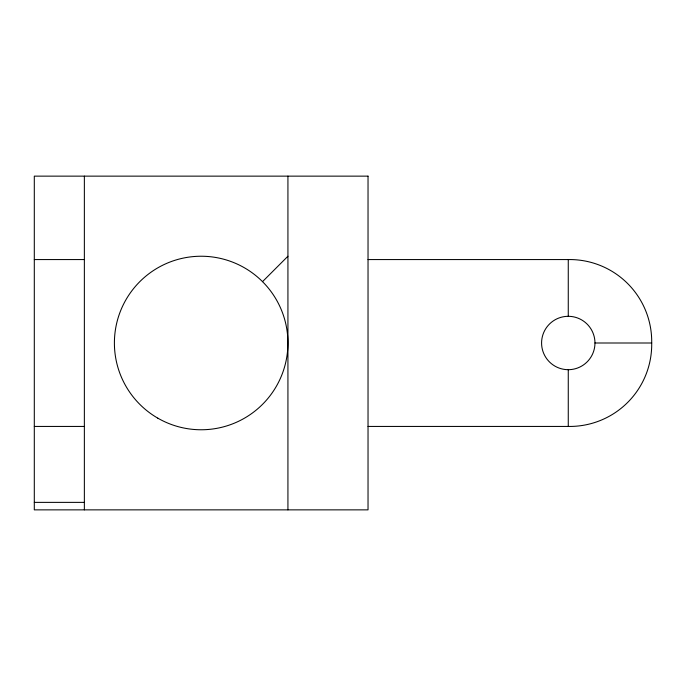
<?xml version="1.0" encoding="UTF-8"?>
<svg xmlns="http://www.w3.org/2000/svg" width="686" height="686" viewBox="0 0 686 686"><rect width="100%" height="100%" fill="white"/><g stroke="black" fill="none" stroke-linecap="round" stroke-linejoin="round"><path stroke-width="1.03" d="M262.524 281.646L287.931 256.23M34.3 259.565L84.361 259.565M368.03 259.565L568.265 259.565A82.046 82.046 0 0 1 651.7 343A82.046 82.046 0 0 1 568.265 426.435L368.03 426.435M594.968 343A26.703 26.703 0 0 0 554.923 319.882A26.703 26.703 0 0 0 554.923 366.118A26.703 26.703 0 0 0 594.968 343L651.7 343M34.3 426.435L84.361 426.435M34.3 502.375L84.361 502.375M568.265 259.565L568.265 316.297M568.265 369.703L568.265 426.435M287.931 176.139L287.931 509.861M84.361 176.139L84.361 509.861M368.03 176.139L34.3 176.139L34.3 509.861L368.03 509.861L368.03 176.139M157.78 418.143A86.77 86.77 0 0 0 287.931 343A86.77 86.77 0 0 0 157.78 267.857A86.77 86.77 0 0 0 157.78 418.143"/></g></svg>
